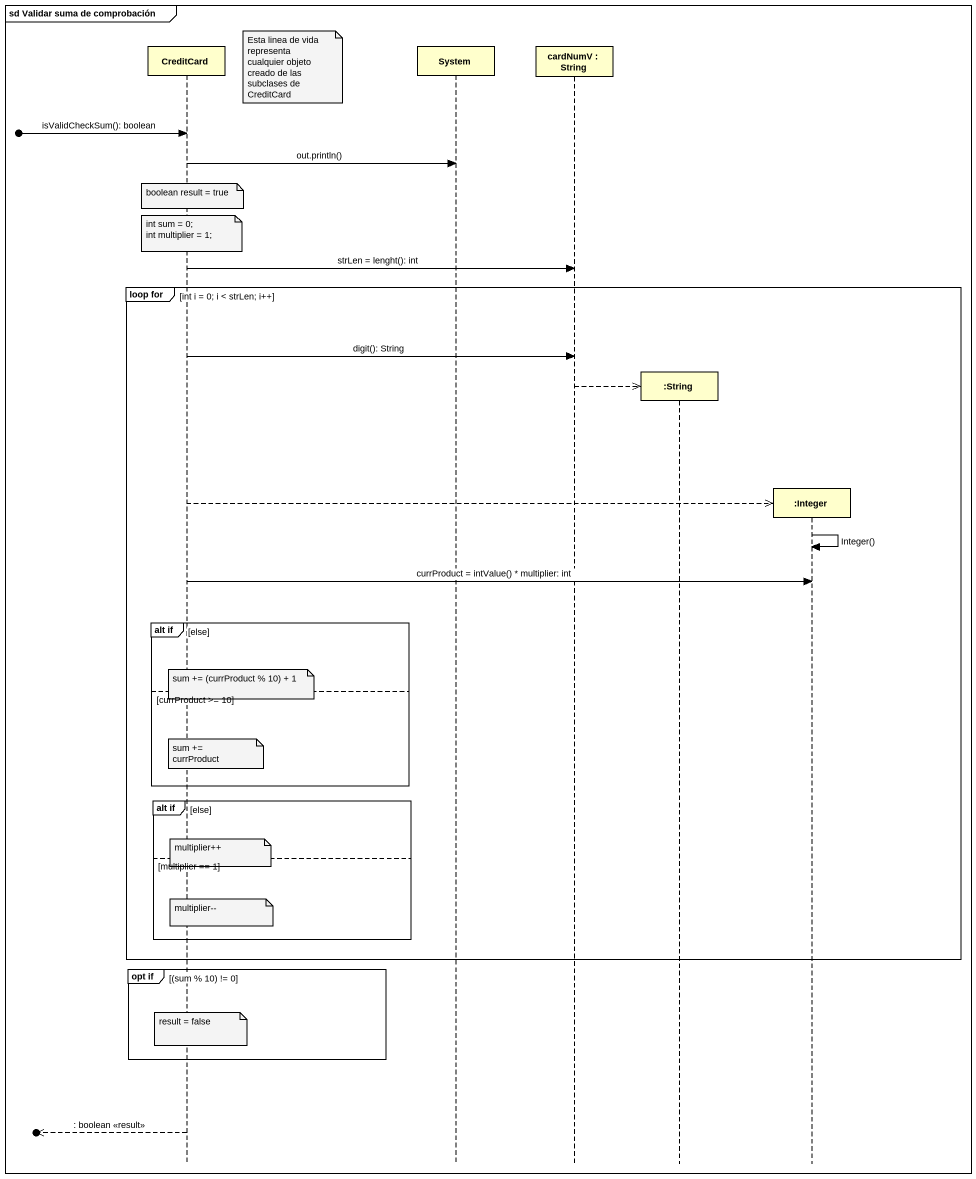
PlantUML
@startuml
mainframe sd Validar suma de comprobación
hide footbox
participant CreditCard
participant System
participant "cardNumV : String" as cardNumV
participant ":String" as String
participant ":Integer" as Integer

note right of CreditCard : Esta linea de vida representa cualquier objeto creado de las subclases de CreditCard
[o-> CreditCard : isValidCheckSum(): boolean
CreditCard -> System : out.println()
note over CreditCard : boolean result = true
note over CreditCard
  int sum = 0;
  int multiplier = 1;
end note
CreditCard -> cardNumV : strLen = lenght(): int
group loop for [int i = 0; i < strLen; i++]
  CreditCard -> cardNumV : digit(): String
  cardNumV -->> String **
  CreditCard -->> Integer **
  Integer -> Integer : Integer()
  CreditCard -> Integer : currProduct = intValue() * multiplier: int
  group alt if [else]
    note over CreditCard : sum += (currProduct % 10) + 1
  else currProduct >= 10
    note over CreditCard : sum += currProduct
  end
  group alt if [else]
    note over CreditCard : multiplier++
  else multiplier == 1
    note over CreditCard : multiplier--
  end
end
group opt if [(sum % 10) != 0]
  note over CreditCard : result = false
end
[o<<-- CreditCard : : boolean <<result>>
@enduml
